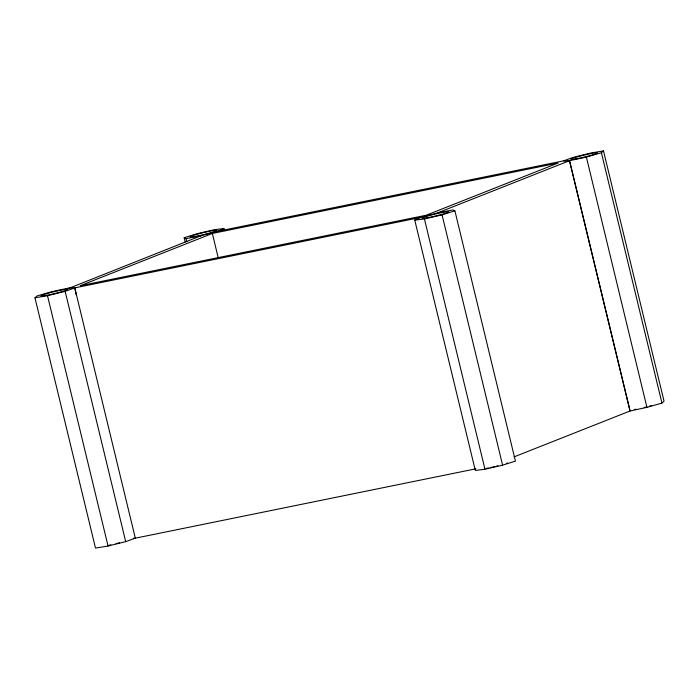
<?xml version="1.0" encoding="UTF-8"?>
<svg xmlns="http://www.w3.org/2000/svg" width="699" height="699" viewBox="0 0 699 699"><rect width="100%" height="100%" fill="white"/><g stroke="black" fill="none" stroke-linecap="round" stroke-linejoin="round"><path stroke-width="1.05" d="M475.836 468.819L135.326 538.178L125.698 541.638L108.057 546.024L95.501 548.086L34.95 297.791L37.021 295.957L52.154 291.605L68.991 288.005L74.767 287.883L420.623 217.441L437.714 212.88L452.961 209.936L454.892 210.827L515.443 461.122L502.607 465.167L484.975 469.256L475.311 470.436L414.76 220.141L420.623 217.441M569.563 160.691L586.382 157.083L601.402 152.758L603.499 150.914L664.05 401.209L661.953 403.052L646.933 407.377L630.114 410.977L569.563 160.691L563.691 160.831L217.843 231.273L201.059 235.755L186.03 238.639L184.16 237.756L185.183 241.994M217.843 231.273L223.925 228.547L224.44 230.661M201.059 235.755L69.044 288.259M212.339 233.457L80.271 285.708L426.128 215.257L558.186 163.007L212.339 233.457L218.245 257.87M437.399 212.959L569.467 160.709L630.017 411.003L514.08 456.875M34.95 297.791L47.506 295.729L65.147 291.343L74.767 287.883L135.326 538.178L133.457 538.213M184.16 237.756L196.847 233.754L214.549 229.656L223.925 228.547M414.76 220.141L424.424 218.97L442.056 214.881L454.892 210.827M603.499 150.914L590.9 152.985L573.189 157.397L563.691 160.831L569.467 160.709M601.402 152.758L661.953 403.052M586.382 157.083L646.933 407.377M442.056 214.881L502.607 465.167M424.424 218.97L484.975 469.256M186.03 238.639L186.799 241.828M65.147 291.343L125.698 541.638M47.506 295.729L108.057 546.024M74.767 287.883L76.409 295.345M507.666 462.974A13.77 0.987 -13.6 0 1 506.356 463.437M497.933 465.831A13.77 0.987 -13.6 0 1 496.194 466.259M494.438 466.679A13.77 0.987 -13.6 0 1 492.716 467.063M491.878 467.247A13.77 0.987 -13.6 0 1 490.244 467.596M488.47 467.946A13.77 0.987 -13.6 0 1 486.661 468.269M119.433 542.774A13.77 0.987 -13.6 0 1 116.017 543.656M110.826 544.853A13.77 0.987 -13.6 0 1 109.201 545.203M651.424 405.63A13.77 0.987 -13.6 0 1 649.319 406.206M645.911 407.089A13.77 0.987 -13.6 0 1 644.163 407.517M636.116 409.221A13.77 0.987 -13.6 0 1 634.456 409.492M46.09 295.415A13.77 0.987 -13.6 0 0 67.611 289.587A13.77 0.987 -13.6 0 0 49.384 292.881A13.77 0.987 -13.6 0 0 46.09 295.415M575.321 158.97A13.77 0.987 -13.6 0 0 597.243 153.125A13.77 0.987 -13.6 0 0 579.751 156.183A13.77 0.987 -13.6 0 0 575.321 158.97M194.619 236.515A13.77 0.987 -13.6 0 0 216.611 230.67A13.77 0.987 -13.6 0 0 199.267 233.676A13.77 0.987 -13.6 0 0 194.619 236.515M426.547 217.905A13.77 0.987 -13.6 0 0 448.522 212.059A13.77 0.987 -13.6 0 0 431.134 215.082A13.77 0.987 -13.6 0 0 426.547 217.905"/></g></svg>
